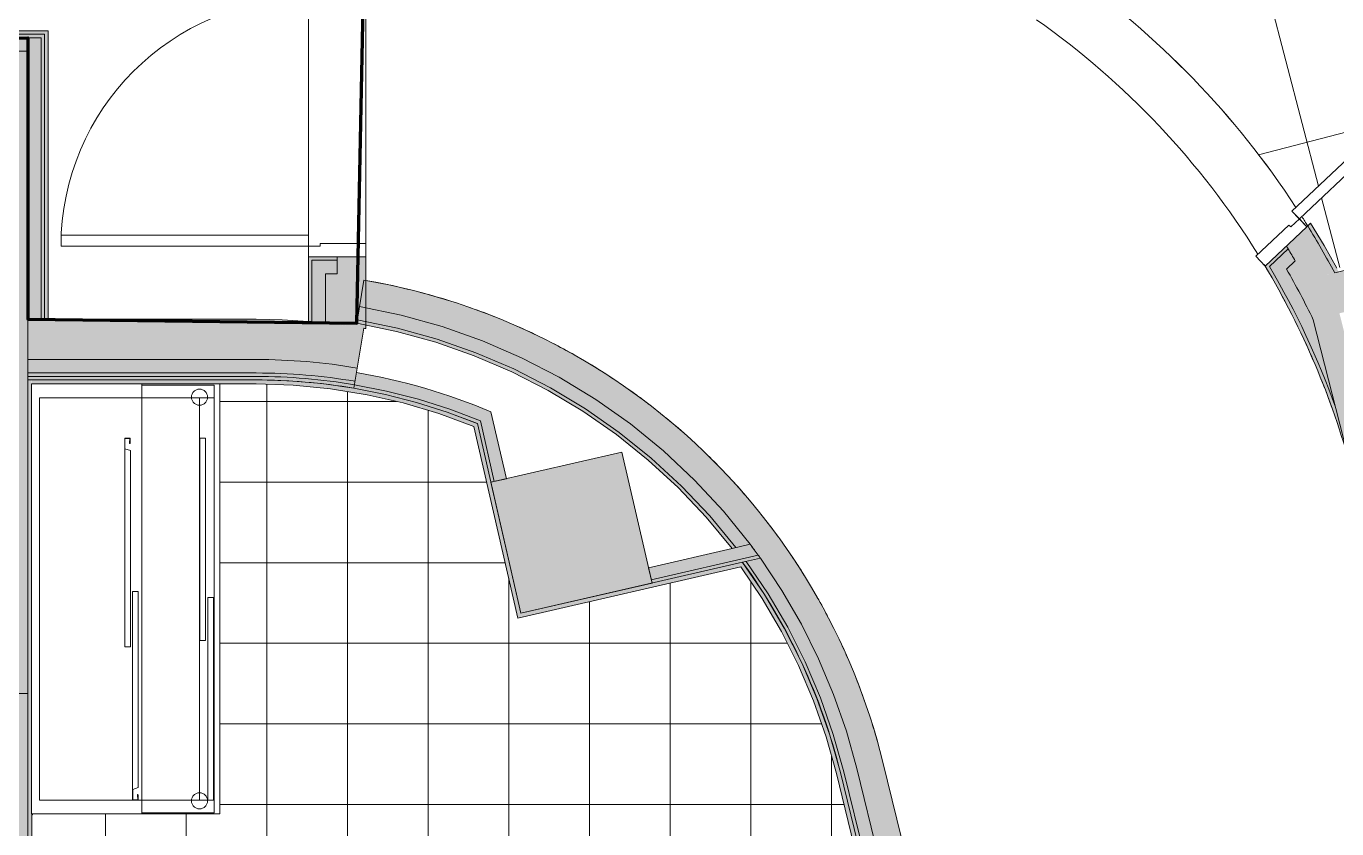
# Model space of a CAD drawing. Header units: metres. Extents: x -227.9 to -141.2, y 39.1 to 90.3.
# Drawn here: x -161.395 to -156.521, y 60.81 to 63.796 of the extents above; entities that cross this region are included whole.
import ezdxf

# ---------------------------------------------------------------- set-up
doc = ezdxf.new("R2010")
doc.units = ezdxf.units.M
doc.linetypes.add('DASHEDX2', pattern=[38.1, 25.4, -12.7])
for name, color, linetype, lineweight in [('A-DOOR', 7, 'Continuous', 5), ('A-FLOR', 7, 'Continuous', 5), ('A-FLOR-PATT', 7, 'Continuous', 5), ('A-WALL', 7, 'Continuous', 5), ('A-WALL-PATT', 7, 'Continuous', 13), ('I-WALL', 7, 'Continuous', 5), ('Q-SPCQ', 7, 'Continuous', 5), ('Q-SPCQ-HDLN', 7, 'DASHEDX2', 5)]:
    doc.layers.add(name, color=color, linetype=linetype, lineweight=lineweight)
doc.layers.add('Chambre', color=40, linetype='Continuous')
doc.layers.add('S-COLS', color=8, linetype='Continuous', lineweight=9, true_color=0x7f7f7f)

msp = doc.modelspace()

# ---------------------------------------------------------------- hatches: boundary and pattern name
at = {"layer": 'A-WALL-PATT', "lineweight": 5, "true_color": 0xaaaaaa}
msp.add_hatch(color=253, dxfattribs=at).paths.add_polyline_path([(-161.6391, 61.3135), (-161.3891, 61.3135), (-161.3891, 63.7035), (-161.6391, 63.7035), (-161.6391, 61.7134)])
at = {"layer": 'I-WALL', "true_color": 0xaaaaaa}
h = msp.add_hatch(color=253, dxfattribs=at)
h.paths.add_polyline_path([(-156.6084, 62.704), (-156.6451, 62.8487), (-156.5288, 62.8782), (-156.5778, 62.9666), (-156.63, 63.0529), (-156.7086, 62.9787), (-156.6757, 62.9232), (-156.7082, 62.8925), (-156.6495, 62.785)])
h.paths.add_polyline_path([(-157.6009, 63.9241), (-157.5217, 63.9988), (-157.675, 64.0997), (-157.8492, 64.1999), (-157.9087, 64.2309), (-157.9959, 64.2736), (-158.0843, 64.3136), (-158.2591, 64.3835), (-158.4377, 64.443), (-158.6195, 64.4919), (-158.8038, 64.5302), (-158.99, 64.5575), (-159.1775, 64.574), (-159.3657, 64.5788), (-159.3656, 64.4294), (-159.1684, 64.4231), (-158.9719, 64.4042), (-158.7772, 64.3727), (-158.5823, 64.3279), (-158.3957, 64.2723), (-158.2106, 64.2039), (-158.0303, 64.1238), (-157.8555, 64.0322), (-157.687, 63.9295), (-157.6544, 63.9602), (-157.6064, 63.9279)])
h = msp.add_hatch(color=253, dxfattribs=at)
h.paths.add_polyline_path([(-156.5259, 62.3781), (-156.6084, 62.704), (-156.6567, 62.7991), (-156.7082, 62.8925), (-156.6757, 62.9232), (-156.7017, 62.9673), (-156.7714, 62.9016), (-156.6784, 62.7324), (-156.5965, 62.5577), (-156.5266, 62.3799)])
h.paths.add_polyline_path([(-157.6815, 63.8659), (-157.6119, 63.9316), (-157.6544, 63.9602), (-157.687, 63.9295), (-157.8555, 64.0322), (-158.032, 64.1245), (-158.2106, 64.2039), (-158.3957, 64.2723), (-158.5848, 64.3286), (-158.7772, 64.3727), (-158.9719, 64.4042), (-159.1684, 64.4231), (-159.3656, 64.4288), (-159.3656, 64.3794), (-159.187, 64.3742), (-158.9934, 64.3561), (-158.8324, 64.3321), (-158.6575, 64.2954), (-158.4852, 64.2484), (-158.3159, 64.1912), (-158.1504, 64.1242), (-157.9891, 64.0474), (-157.8326, 63.9612), (-157.76, 63.9154)])
h = msp.add_hatch(color=253, dxfattribs=at)
h.paths.add_polyline_path([(-160.1322, 62.6711), (-160.1322, 62.9382), (-160.2387, 62.9382), (-160.2387, 62.8752), (-160.2822, 62.8752), (-160.2822, 62.692), (-160.2268, 62.6853), (-160.1385, 62.6721), (-160.1354, 62.6716)])
h.paths.add_polyline_path([(-160.2387, 63.9382), (-160.1322, 63.9382), (-160.1322, 64.3915), (-160.2822, 64.3728), (-160.2822, 64.0012), (-160.2387, 64.0012), (-160.2387, 63.9512)])
h = msp.add_hatch(color=253, dxfattribs=at)
h.paths.add_polyline_path([(-156.4681, 62.1501), (-156.5266, 62.3799), (-156.5965, 62.5577), (-156.6784, 62.7324), (-156.7714, 62.9016), (-156.7017, 62.9673), (-156.7086, 62.9787), (-156.7879, 62.9039), (-156.7076, 62.7606), (-156.6353, 62.6131), (-156.5711, 62.4619), (-156.5153, 62.3074), (-156.4979, 62.2492)])
h.paths.add_polyline_path([(-157.6802, 63.8493), (-157.6009, 63.9241), (-157.6119, 63.9316), (-157.6815, 63.8659), (-157.8326, 63.9612), (-157.9891, 64.0474), (-158.1513, 64.1245), (-158.3159, 64.1912), (-158.4852, 64.2484), (-158.6575, 64.2954), (-158.8324, 64.3321), (-159.0091, 64.3584), (-159.187, 64.3742), (-159.3656, 64.3788), (-159.3656, 64.3664), (-159.1867, 64.3611), (-158.9934, 64.343), (-158.8316, 64.3188), (-158.6566, 64.2818), (-158.484, 64.2344), (-158.3146, 64.1769), (-158.149, 64.1093), (-157.9876, 64.032), (-157.8312, 63.9453), (-157.6917, 63.8566)])
h = msp.add_hatch(color=253, dxfattribs=at)
h.paths.add_polyline_path([(-160.3322, 62.6969), (-160.3322, 62.9252), (-160.2387, 62.9252), (-160.2387, 62.9382), (-160.3452, 62.9382), (-160.3452, 62.698), (-160.3387, 62.6975)])
h.paths.add_polyline_path([(-160.2387, 63.9382), (-160.2387, 63.9512), (-160.3322, 63.9512), (-160.3322, 64.3665), (-160.3452, 64.3649), (-160.3452, 63.9382), (-160.3014, 63.9382)])
h = msp.add_hatch(color=253, dxfattribs=at)
h.paths.add_polyline_path([(-160.2822, 62.692), (-160.2822, 62.8752), (-160.2387, 62.8752), (-160.2387, 62.9252), (-160.3322, 62.9252), (-160.3322, 62.6969), (-160.3072, 62.6946)])
h.paths.add_polyline_path([(-160.3322, 63.9512), (-160.2387, 63.9512), (-160.2387, 64.0012), (-160.2822, 64.0012), (-160.2822, 64.3728), (-160.3322, 64.3665)])
h = msp.add_hatch(color=253, dxfattribs=at)
h.paths.add_polyline_path([(-156.5288, 62.8782), (-156.5139, 62.882), (-156.5266, 62.9053), (-156.5685, 62.9805), (-156.6183, 63.0639), (-156.6292, 63.0529), (-156.5778, 62.9666)])
h.paths.add_polyline_path([(-157.5217, 63.9988), (-157.5106, 64.0093), (-157.663, 64.1099), (-157.8387, 64.2113), (-157.8337, 64.1916), (-157.675, 64.0997)])
h = msp.add_hatch(color=253, dxfattribs=at)
h.paths.add_polyline_path([(-161.3261, 63.7665), (-161.3261, 63.7795), (-162.1855, 63.7795), (-162.1855, 63.7665), (-161.3391, 63.7665)])
h.paths.add_polyline_path([(-162.6937, 63.7665), (-162.2855, 63.7665), (-162.2855, 63.7795), (-166.0391, 63.7795), (-166.0391, 63.7665), (-165.9828, 63.7665)])
h = msp.add_hatch(color=253, dxfattribs=at)
h.paths.add_polyline_path([(-162.2855, 63.7535), (-162.2855, 63.7665), (-166.0391, 63.7665), (-166.0391, 63.7535), (-162.6937, 63.7535)])
h.paths.add_polyline_path([(-161.3391, 63.7535), (-161.3391, 63.7665), (-162.1855, 63.7665), (-162.1855, 63.7535), (-161.3891, 63.7535)])
h = msp.add_hatch(color=253, dxfattribs=at)
h.paths.add_polyline_path([(-162.2855, 63.7035), (-162.2855, 63.7535), (-166.0391, 63.7535), (-166.0391, 63.7035), (-162.6937, 63.7035)])
h.paths.add_polyline_path([(-161.8714, 63.7035), (-161.3891, 63.7035), (-161.3891, 63.7535), (-162.1855, 63.7535), (-162.1855, 63.7035)])
for points in [[(-161.3391, 62.7059), (-161.3391, 63.7535), (-161.3891, 63.7535), (-161.3891, 62.7059)], [(-161.3391, 62.7059), (-161.3261, 62.7059), (-161.3261, 63.7665), (-161.3391, 63.7665), (-161.3391, 62.785)], [(-161.3261, 62.7059), (-161.3131, 62.7059), (-161.3131, 63.7795), (-161.3261, 63.7795), (-161.3261, 62.785)], [(-156.6083, 62.7033), (-153.2075, 63.5649), (-153.2443, 63.7103), (-156.6451, 62.8487), (-156.6084, 62.704)], [(-158.3059, 61.0339), (-158.2088, 61.0577), (-158.2565, 61.2253), (-158.3163, 61.389), (-158.3877, 61.548), (-158.4782, 61.7134), (-158.5642, 61.8482), (-158.6683, 61.988), (-158.7823, 62.1198), (-158.9128, 62.2492), (-159.0374, 62.3569), (-159.1772, 62.4609), (-159.3242, 62.5546), (-159.4775, 62.6373), (-159.6365, 62.7087), (-159.8002, 62.7683), (-159.9679, 62.816), (-160.1385, 62.8513), (-160.1552, 62.7527), (-160, 62.7209), (-159.8475, 62.6785), (-159.6981, 62.6256), (-159.5528, 62.5627), (-159.4046, 62.4852), (-159.2769, 62.4075), (-159.1476, 62.3161), (-159.0249, 62.2159), (-158.9094, 62.1076), (-158.7933, 61.9813), (-158.687, 61.8483), (-158.6641, 61.8166), (-158.5823, 61.6928), (-158.5122, 61.5714), (-158.4481, 61.4421), (-158.3922, 61.3091), (-158.3447, 61.1729)], [(-160.5395, 62.5559), (-160.5395, 62.7059), (-161.3891, 62.7059), (-161.3891, 62.5559), (-160.638, 62.5559)], [(-160.1636, 62.5242), (-160.1385, 62.6721), (-160.2387, 62.6869), (-160.3072, 62.6946), (-160.3453, 62.698), (-160.4423, 62.7039), (-160.5395, 62.7059), (-160.5395, 62.5559), (-160.4137, 62.5523), (-160.2882, 62.5418), (-160.2268, 62.5331)], [(-161.3891, 62.5059), (-160.5395, 62.5059), (-160.5395, 62.5559), (-161.3891, 62.5559)], [(-160.1719, 62.4749), (-160.1636, 62.5242), (-160.2882, 62.5418), (-160.4137, 62.5523), (-160.5395, 62.5559), (-160.5395, 62.5059), (-160.4165, 62.5024), (-160.2938, 62.4921), (-160.2268, 62.4827)], [(-161.0491, 62.4929), (-160.5395, 62.4929), (-160.5395, 62.5059), (-161.3891, 62.5059), (-161.3891, 62.4929)], [(-161.3891, 62.4799), (-160.5395, 62.4799), (-160.5395, 62.4929), (-161.3891, 62.4929)], [(-161.0491, 62.4649), (-160.5395, 62.4649), (-160.5395, 62.4799), (-161.3741, 62.4799), (-161.3741, 62.4649)], [(-160.1741, 62.4621), (-160.1719, 62.4749), (-160.2938, 62.4921), (-160.4165, 62.5024), (-160.5395, 62.5059), (-160.5395, 62.4929), (-160.4172, 62.4894), (-160.2952, 62.4792), (-160.2268, 62.4696)], [(-160.1763, 62.4493), (-160.1741, 62.4621), (-160.2952, 62.4792), (-160.4172, 62.4894), (-160.5395, 62.4929), (-160.5395, 62.4799), (-160.4179, 62.4765), (-160.2967, 62.4663), (-160.2268, 62.4564)], [(-159.7129, 62.3004), (-159.717, 62.3183), (-159.8289, 62.3605), (-159.943, 62.3964), (-160.0589, 62.4261), (-160.1762, 62.4493), (-160.2967, 62.4663), (-160.4179, 62.4765), (-160.5395, 62.4799), (-160.5395, 62.4649), (-160.4013, 62.4604), (-160.2636, 62.4472), (-160.1271, 62.4251), (-159.9923, 62.3944), (-159.8597, 62.355), (-159.7214, 62.3039)], [(-159.6535, 62.3054), (-159.6663, 62.3611), (-159.7879, 62.4086), (-159.9121, 62.4489), (-160.0384, 62.4819), (-160.1664, 62.5075), (-160.1741, 62.4621), (-160.0544, 62.4384), (-159.9362, 62.408), (-159.8157, 62.3695), (-159.6796, 62.3167)], [(-159.7023, 62.3122), (-159.7059, 62.3278), (-159.8199, 62.3711), (-159.9362, 62.408), (-160.0544, 62.4384), (-160.1741, 62.4621), (-160.1763, 62.4493), (-160.0589, 62.4261), (-159.943, 62.3964), (-159.8157, 62.3555), (-159.7097, 62.3153)], [(-159.566, 61.594), (-159.5514, 61.5973), (-159.7129, 62.3004), (-159.7299, 62.3073), (-159.5934, 61.7134)], [(-159.6667, 62.0992), (-159.654, 62.1021), (-159.7023, 62.3122), (-159.717, 62.3183), (-159.7011, 62.2492)], [(-159.654, 62.1021), (-159.6092, 62.1124), (-159.6535, 62.3054), (-159.7059, 62.3277), (-159.6878, 62.2492)], [(-159.0703, 61.7366), (-158.6723, 61.828), (-158.702, 61.8684), (-159.0806, 61.7814)], [(-159.5514, 61.5973), (-158.737, 61.7844), (-158.7466, 61.7976), (-159.5547, 61.6119)], [(-159.0674, 61.7239), (-158.6641, 61.8166), (-158.6723, 61.828), (-159.0703, 61.7366)], [(-158.3817, 61.0153), (-158.3671, 61.0188), (-158.4062, 61.1581), (-158.4541, 61.2946), (-158.5108, 61.4277), (-158.5823, 61.5675), (-158.6494, 61.6816), (-158.7307, 61.8013), (-158.7466, 61.7976), (-158.737, 61.7844), (-158.6577, 61.6666), (-158.5823, 61.5364), (-158.5223, 61.4169), (-158.4669, 61.2861), (-158.42, 61.1521)]]:
    msp.add_hatch(color=253, dxfattribs=at).paths.add_polyline_path(points)
h = msp.add_hatch(color=253, dxfattribs=at)
h.paths.add_polyline_path([(-158.3545, 61.0219), (-158.3059, 61.0339), (-158.3464, 61.1776), (-158.3922, 61.3091), (-158.4481, 61.4421), (-158.5122, 61.5714), (-158.5843, 61.6964), (-158.6641, 61.8166), (-158.7169, 61.8044), (-158.636, 61.6846), (-158.5628, 61.5599), (-158.4979, 61.4307), (-158.4414, 61.2976), (-158.3935, 61.1612)])
h.paths.add_polyline_path([(-158.7555, 61.8561), (-158.702, 61.8684), (-158.8016, 61.9916), (-158.9094, 62.1076), (-159.0249, 62.2159), (-159.1476, 62.3161), (-159.2769, 62.4075), (-159.4122, 62.4898), (-159.5528, 62.5627), (-159.6981, 62.6256), (-159.8475, 62.6785), (-160, 62.7209), (-160.1552, 62.7527), (-160.1636, 62.7034), (-160.0137, 62.6728), (-159.8664, 62.632), (-159.7221, 62.5813), (-159.5741, 62.5171), (-159.4456, 62.4512), (-159.3145, 62.3724), (-159.1892, 62.2848), (-159.0701, 62.189), (-158.9578, 62.0852), (-158.8527, 61.9741)])
h = msp.add_hatch(color=253, dxfattribs=at)
h.paths.add_polyline_path([(-153.9241, 52.3136), (-153.8931, 52.3174), (-153.8941, 52.3212)])
h.paths.add_polyline_path([(-154.2187, 53.2705), (-154.1396, 53.2906), (-154.1551, 53.3516), (-154.1372, 53.3562), (-154.4598, 54.6296), (-154.4777, 54.6251), (-154.4932, 54.6862), (-154.5722, 54.6662), (-154.2288, 53.3106)])
h.paths.add_polyline_path([(-154.8178, 55.6355), (-154.7388, 55.6555), (-154.7542, 55.7166), (-154.7363, 55.7212), (-155.206, 57.5751), (-155.3029, 57.5505), (-155.0001, 56.3552)])
h.paths.add_polyline_path([(-155.5485, 58.5199), (-155.4515, 58.5444), (-156.0288, 60.8231), (-156.0467, 60.8185), (-156.0622, 60.8796), (-156.1412, 60.8596), (-155.8145, 59.5701)])
h.paths.add_polyline_path([(-156.3868, 61.829), (-156.3078, 61.849), (-156.3232, 61.9101), (-156.3053, 61.9146), (-156.5113, 62.7279), (-156.6083, 62.7033), (-156.4681, 62.1501)])
h = msp.add_hatch(color=253, dxfattribs=at)
h.paths.add_polyline_path([(-158.3671, 61.0188), (-158.3545, 61.0219), (-158.3992, 61.1776), (-158.4414, 61.2976), (-158.4979, 61.4307), (-158.5628, 61.5599), (-158.636, 61.6846), (-158.7169, 61.8044), (-158.7307, 61.8012), (-158.6494, 61.6816), (-158.576, 61.5569), (-158.5108, 61.4277), (-158.4541, 61.2946), (-158.4062, 61.1581)])
h.paths.add_polyline_path([(-158.7694, 61.8529), (-158.7555, 61.8561), (-158.8595, 61.9813), (-158.9578, 62.0852), (-159.0701, 62.189), (-159.1892, 62.2848), (-159.3145, 62.3724), (-159.4456, 62.4512), (-159.5816, 62.521), (-159.7221, 62.5813), (-159.8664, 62.632), (-160.0137, 62.6728), (-160.1636, 62.7034), (-160.1657, 62.6906), (-160.0173, 62.6602), (-159.8713, 62.6199), (-159.7284, 62.5698), (-159.5891, 62.5101), (-159.4543, 62.4412), (-159.3244, 62.3632), (-159.2, 62.2767), (-159.0819, 62.1819), (-158.9704, 62.0794), (-158.8661, 61.9696)])
h = msp.add_hatch(color=253, dxfattribs=at)
h.paths.add_polyline_path([(-161.3891, 58.7753), (-161.3741, 58.7753), (-161.3741, 58.8203), (-161.3891, 58.8203)])
h.paths.add_polyline_path([(-161.3816, 59.9203), (-161.3741, 59.9203), (-161.3751, 62.4799), (-161.3891, 62.4799), (-161.3891, 59.9203)])
h = msp.add_hatch(color=253, dxfattribs=at)
h.paths.add_polyline_path([(-161.5391, 58.7603), (-161.3891, 58.7603), (-161.3891, 58.8203), (-161.5391, 58.8203)])
h.paths.add_polyline_path([(-161.3891, 59.9203), (-161.3891, 61.3135), (-161.5391, 61.3135), (-161.5391, 59.9203), (-161.4641, 59.9203)])
h = msp.add_hatch(color=253, dxfattribs=at)
h.paths.add_polyline_path([(-157.6233, 57.9291), (-157.6088, 57.9326), (-157.8889, 59.0725), (-157.9034, 59.069), (-157.76, 58.4851)])
h.paths.add_polyline_path([(-158.1635, 60.1275), (-158.149, 60.1311), (-158.3671, 61.0188), (-158.3817, 61.0153), (-158.1711, 60.1584)])
h = msp.add_hatch(color=253, dxfattribs=at)
h.paths.add_polyline_path([(-156.9038, 55.0634), (-156.8912, 55.0666), (-156.9518, 55.3135), (-156.9652, 55.3135), (-156.9377, 55.2015)])
h.paths.add_polyline_path([(-156.9887, 55.4635), (-157.3365, 56.8792), (-157.3492, 56.8761), (-157.0021, 55.4635)])
h.paths.add_polyline_path([(-157.3632, 56.9334), (-157.3506, 56.9365), (-157.5782, 57.8628), (-157.5909, 57.8597), (-157.4845, 57.4269)])
h.paths.add_polyline_path([(-157.6049, 57.917), (-157.5923, 57.9201), (-157.8839, 59.1067), (-157.8174, 59.1231), (-157.8205, 59.1357), (-157.8996, 59.1162), (-157.6088, 57.9326)])
h.paths.add_polyline_path([(-158.1382, 60.0874), (-158.0591, 60.1068), (-158.0622, 60.1194), (-158.1287, 60.1031), (-158.3545, 61.0219), (-158.3671, 61.0188), (-158.1428, 60.1059)])
h = msp.add_hatch(color=253, dxfattribs=at)
h.paths.add_polyline_path([(-156.8912, 55.0666), (-156.8427, 55.0787), (-156.9003, 55.3135), (-156.9518, 55.3135), (-156.9377, 55.256)])
h.paths.add_polyline_path([(-156.9887, 55.4635), (-156.9372, 55.4635), (-157.2882, 56.8911), (-157.3365, 56.8792), (-157.0761, 55.8194)])
h.paths.add_polyline_path([(-157.3506, 56.9365), (-157.3021, 56.9484), (-157.5297, 57.8748), (-157.5782, 57.8628), (-157.4711, 57.4269)])
h.paths.add_polyline_path([(-157.5923, 57.9201), (-157.5438, 57.9321), (-157.8234, 59.0701), (-157.8054, 59.0745), (-157.8174, 59.1231), (-157.8839, 59.1067), (-157.7344, 58.4985)])
h.paths.add_polyline_path([(-158.1287, 60.1031), (-158.0622, 60.1194), (-158.0741, 60.168), (-158.0921, 60.1636), (-158.3059, 61.0339), (-158.3545, 61.0219), (-158.1294, 60.1059)])
h = msp.add_hatch(color=253, dxfattribs=at)
h.paths.add_polyline_path([(-156.8427, 55.0787), (-156.7456, 55.1029), (-157.7413, 59.1551), (-157.8205, 59.1357), (-157.8054, 59.0745), (-157.8234, 59.0701), (-156.893, 55.2836)])
h.paths.add_polyline_path([(-158.0591, 60.1068), (-157.9799, 60.1263), (-158.2088, 61.0577), (-158.3059, 61.0339), (-158.0921, 60.1636), (-158.0741, 60.168), (-158.0622, 60.1194)])
at = {"layer": 'S-COLS', "lineweight": 5, "true_color": 0x808080}
msp.add_hatch(color=8, dxfattribs=at).paths.add_polyline_path([(-159.5547, 61.6119), (-159.0674, 61.7239), (-159.1794, 62.2112), (-159.6667, 62.0992), (-159.578, 61.7134)])

# ---------------------------------------------------------------- linework, layer by layer
at = {"layer": 'A-DOOR'}
for p, q in [((-155.8006, 63.9456), (-156.6879, 63.1083)), ((-156.6604, 63.0792), (-155.7732, 63.9165)), ((-156.6879, 63.1083), (-156.6604, 63.0792)), ((-161.2652, 63.0182), (-160.3452, 63.0182)), ((-161.2652, 62.9782), (-161.2652, 63.0182)), ((-160.3452, 63.0182), (-160.3452, 62.9782)), ((-160.3452, 62.9782), (-161.2652, 62.9782))]:
    msp.add_line(p, q, dxfattribs=at)
at = {"layer": 'A-DOOR', "color": 9, "true_color": 0xc0c0c0}
for p, q in [((-156.6604, 63.0792), (-156.6923, 63.0491)), ((-156.633, 63.0501), (-156.6604, 63.0792)), ((-156.6992, 63.0563), (-156.8222, 62.9402)), ((-156.7879, 62.9039), (-156.633, 63.0501)), ((-156.6923, 63.0491), (-156.6992, 63.0563)), ((-160.3452, 62.9782), (-160.3014, 62.9782)), ((-160.3452, 62.9382), (-160.3452, 62.9782)), ((-160.3014, 62.9882), (-160.1322, 62.9882)), ((-160.3014, 62.9782), (-160.3014, 62.9882)), ((-160.1322, 62.9882), (-160.1322, 62.9382)), ((-160.1322, 62.9382), (-160.3452, 62.9382)), ((-156.8222, 62.9402), (-156.7879, 62.9039))]:
    msp.add_line(p, q, dxfattribs=at)
at = {"layer": 'A-DOOR', "lineweight": 9}
for p, q in [((-156.6879, 63.1083), (-156.633, 63.0501)), ((-160.3452, 63.0182), (-160.3452, 62.9382))]:
    msp.add_line(p, q, dxfattribs=at)
at = {"layer": 'A-DOOR'}
msp.add_arc((-160.3452, 62.9782), 0.92, 90, 180, dxfattribs=at)
at = {"layer": 'A-FLOR'}
for centre, radius, start, end in [((-159.3639, 61.3664), 3.213, 33.1208, 55.0191), ((-159.3639, 61.3664), 3, 31.8017, 54.8838), ((-159.3639, 61.3664), 3.213, 31.6684, 32.3958), ((-159.3639, 61.3664), 3, 30.037, 30.954), ((-160.5395, 60.485), 2.4, 76.338, 80.2305), ((-160.5395, 60.485), 2.4, 72.3637, 75.2473), ((-159.3639, 61.3664), 3, 26.6328, 28.6585), ((-160.5395, 60.485), 2.4, 68.386, 70.8698), ((-160.5395, 60.485), 2.4, 64.4031, 66.759), ((-159.3639, 61.3664), 3, 23.1861, 25.2625), ((-160.5395, 60.485), 2.4, 60.412, 62.7207), ((-160.5395, 60.485), 2.4, 56.4072, 58.7125), ((-159.3639, 61.3664), 3, 19.6117, 21.882), ((-160.5395, 60.485), 2.4, 53.8993, 54.7196), ((-160.5395, 60.485), 2.4, 52.5498, 53.8993), ((-160.5395, 60.485), 2.4, 48.4171, 50.5349), ((-160.5395, 60.485), 2.4, 44.2842, 46.4033), ((-160.5395, 60.485), 2.4, 40.1511, 42.2718), ((-160.5395, 60.485), 2.4, 36.0178, 38.1404), ((-160.5395, 60.485), 2.4, 31.8843, 34.0089), ((-160.5395, 60.485), 2.4, 27.7505, 29.8775), ((-160.5395, 60.485), 2.4, 23.6164, 25.746), ((-160.5395, 60.485), 2.4, 19.4819, 21.6146), ((-160.5395, 60.485), 2.4, 15.347, 17.4832)]:
    msp.add_arc(centre, radius, start, end, dxfattribs=at)
at = {"layer": 'A-FLOR-PATT', "color": 7, "linetype": 'Continuous', "true_color": 0xffffff}
for p, q in [((-156.589, 63.2016), (-157.0567, 64.9997)), ((-156.8122, 63.3173), (-156.3349, 63.4414)), ((-156.5102, 62.8984), (-156.5775, 63.1574))]:
    msp.add_line(p, q, dxfattribs=at)
at = {"layer": 'A-FLOR-PATT', "color": 9, "linetype": 'Continuous', "true_color": 0xc0c0c0}
for p, q in [((-160.5, 58.7753), (-160.5, 62.4635)), ((-160.2, 58.7753), (-160.2, 62.4369)), ((-160.6752, 62.4), (-160.0172, 62.4)), ((-159.9, 60.2212), (-159.9, 62.3668)), ((-160.6753, 62.1), (-159.6823, 62.1)), ((-160.6754, 61.8), (-159.6133, 61.8)), ((-159.6, 55.4636), (-159.6, 61.7419)), ((-159, 59.8344), (-159, 61.724)), ((-158.7, 59.9081), (-158.7, 61.7294)), ((-159.3, 55.4636), (-159.3, 61.6551)), ((-160.6755, 61.5), (-158.5646, 61.5)), ((-160.6756, 61.2), (-158.437, 61.2)), ((-158.4, 60.4454), (-158.4, 61.0799)), ((-160.6757, 60.9), (-158.3539, 60.9)), ((-161.1, 60.7441), (-161.1, 60.8649)), ((-160.8, 58.7753), (-160.8, 60.8649))]:
    msp.add_line(p, q, dxfattribs=at)
at = {"layer": 'A-WALL'}
for p, q in [((-162.1855, 63.7665), (-161.3261, 63.7665)), ((-162.1855, 63.7535), (-161.3391, 63.7535)), ((-161.3391, 63.7535), (-161.3391, 62.7059)), ((-161.3261, 63.7665), (-161.3261, 62.7059)), ((-156.7017, 62.9673), (-156.7714, 62.9016)), ((-160.3322, 62.9252), (-160.3322, 62.6969)), ((-160.2387, 62.9252), (-160.3322, 62.9252)), ((-160.2387, 62.8752), (-160.2387, 62.9382)), ((-156.6757, 62.9232), (-156.7082, 62.8925)), ((-160.2822, 62.8752), (-160.2822, 62.692)), ((-160.2387, 62.8752), (-160.2822, 62.8752)), ((-160, 62.7209), (-160.1552, 62.7527)), ((-159.8475, 62.6785), (-160, 62.7209)), ((-161.3891, 62.7059), (-161.3131, 62.7059)), ((-160.0137, 62.6728), (-160.1636, 62.7034)), ((-159.8664, 62.632), (-160.0137, 62.6728)), ((-159.6981, 62.6256), (-159.8475, 62.6785)), ((-156.4681, 62.1501), (-156.6084, 62.704)), ((-159.7221, 62.5813), (-159.8664, 62.632)), ((-159.5528, 62.5627), (-159.6981, 62.6256)), ((-159.5816, 62.521), (-159.7221, 62.5813)), ((-160.5395, 62.5559), (-161.3891, 62.5559)), ((-159.4122, 62.4898), (-159.5528, 62.5627)), ((-160.5395, 62.5059), (-161.3891, 62.5059)), ((-160.5395, 62.4929), (-161.3891, 62.4929)), ((-159.4456, 62.4512), (-159.5816, 62.521)), ((-159.2769, 62.4075), (-159.4122, 62.4898)), ((-160.1763, 62.4493), (-160.0589, 62.4261)), ((-160.0589, 62.4261), (-160.1762, 62.4493)), ((-160.0544, 62.4384), (-160.1741, 62.4621)), ((-159.9362, 62.408), (-160.0544, 62.4384)), ((-159.3145, 62.3724), (-159.4456, 62.4512)), ((-159.943, 62.3964), (-160.0589, 62.4261)), ((-160.0589, 62.4261), (-159.943, 62.3964)), ((-159.8289, 62.3605), (-159.943, 62.3964)), ((-159.943, 62.3964), (-159.829, 62.3605)), ((-159.8199, 62.3711), (-159.9362, 62.408)), ((-159.1476, 62.3161), (-159.2769, 62.4075)), ((-159.829, 62.3605), (-159.7171, 62.3183)), ((-159.717, 62.3183), (-159.8289, 62.3605)), ((-159.7059, 62.3278), (-159.8199, 62.3711)), ((-159.1892, 62.2848), (-159.3145, 62.3724)), ((-159.7059, 62.3277), (-159.654, 62.1021)), ((-159.0701, 62.189), (-159.1892, 62.2848)), ((-159.0249, 62.2159), (-159.1476, 62.3161)), ((-158.9578, 62.0852), (-159.0701, 62.189)), ((-158.9094, 62.1076), (-159.0249, 62.2159)), ((-158.8016, 61.9916), (-158.9094, 62.1076)), ((-158.8527, 61.9741), (-158.9578, 62.0852)), ((-158.702, 61.8684), (-158.8016, 61.9916)), ((-158.7555, 61.8561), (-158.8527, 61.9741)), ((-158.702, 61.8684), (-158.7694, 61.8529)), ((-158.6723, 61.828), (-159.0703, 61.7366)), ((-158.6641, 61.8166), (-158.7307, 61.8013)), ((-158.7307, 61.8012), (-158.6494, 61.6816)), ((-158.636, 61.6846), (-158.7169, 61.8044)), ((-158.5843, 61.6964), (-158.6641, 61.8166)), ((-158.6494, 61.6816), (-158.576, 61.5569)), ((-158.5628, 61.5599), (-158.636, 61.6846)), ((-158.5122, 61.5714), (-158.5843, 61.6964)), ((-158.576, 61.5569), (-158.5108, 61.4277)), ((-158.4979, 61.4307), (-158.5628, 61.5599)), ((-158.4481, 61.4421), (-158.5122, 61.5714)), ((-158.5108, 61.4277), (-158.4541, 61.2946)), ((-158.4414, 61.2976), (-158.4979, 61.4307)), ((-158.3922, 61.3091), (-158.4481, 61.4421)), ((-161.3891, 59.9203), (-161.3891, 61.3135)), ((-158.3447, 61.1729), (-158.3922, 61.3091)), ((-158.4541, 61.2946), (-158.4062, 61.1581)), ((-158.3935, 61.1612), (-158.4414, 61.2976)), ((-158.3059, 61.0339), (-158.3447, 61.1729)), ((-158.4062, 61.1581), (-158.3671, 61.0188)), ((-158.3545, 61.0219), (-158.3935, 61.1612)), ((-158.3671, 61.0188), (-158.149, 60.1311)), ((-158.3545, 61.0219), (-158.1287, 60.1031)), ((-158.3059, 61.0339), (-158.0921, 60.1636))]:
    msp.add_line(p, q, dxfattribs=at)
at = {"layer": 'A-WALL', "lineweight": 15}
for p, q in [((-161.3891, 63.7035), (-161.6391, 63.7035)), ((-161.3891, 61.3135), (-161.3891, 63.7035)), ((-161.6391, 61.3135), (-161.3891, 61.3135))]:
    msp.add_line(p, q, dxfattribs=at)
at = {"layer": 'A-WALL'}
for centre, radius, start, end in [((-159.3639, 61.3664), 3.213, 28.0686, 31.6721), ((-159.3639, 61.3664), 3.213, 28.0689, 31.6721), ((-159.3705, 61.3624), 3.1141, 31.021, 31.2657), ((-159.3643, 61.3662), 3.1069, 30.0751, 31.0207), ((-159.3639, 61.3664), 3.013, 19.6201, 30.632), ((-159.3639, 61.3664), 3.063, 25.8929, 29.8831), ((-160.5397, 60.3035), 2.4024, 85.0471, 85.3582), ((-160.5395, 60.3059), 2.4, 85.0462, 85.3577), ((-160.5394, 60.3067), 2.3991, 83.8466, 85.0467), ((-160.5395, 60.3059), 2.4, 83.8469, 85.0462), ((-160.5395, 60.3059), 2.25, 80.3817, 90), ((-160.5395, 60.3059), 2.2, 80.3817, 90), ((-160.5395, 60.3059), 2.187, 80.3817, 90), ((-160.5549, 60.4737), 2.3191, 35.7287, 36.9677), ((-160.5395, 60.485), 2.237, 13.805, 36.0423), ((-160.5688, 60.4639), 2.3362, 35.3813, 35.7261)]:
    msp.add_arc(centre, radius, start, end, dxfattribs=at)
for points in [[(-158.6723, 61.828), (-158.6772, 61.8348), (-158.687, 61.8483), (-158.697, 61.8617), (-158.702, 61.8684)], [(-158.6641, 61.8166), (-158.6655, 61.8185), (-158.6682, 61.8223), (-158.6709, 61.8261), (-158.6723, 61.828)]]:
    msp.add_open_spline(points, degree=3, dxfattribs=at)
at = {"layer": 'Chambre', "lineweight": 120}
msp.add_lwpolyline([(-163.6616, 68.8519), (-166.6779, 68.8559), (-167.212, 68.8), (-167.7273, 68.4619), (-168.0044, 68.0458), (-168.1191, 67.4836), (-168.1151, 63.6316), (-168.1834, 62.8538), (-168.449, 62.1341), (-168.6898, 61.6404), (-168.9061, 61.2645), (-168.9144, 58.7603), (-166.1151, 58.7603), (-166.1151, 63.6795), (-161.3891, 63.7535), (-161.3891, 62.7059), (-160.1657, 62.6906), (-160.1322, 64.3658), (-161.1867, 67.9425), (-161.3907, 67.8889), (-161.4635, 68.1622), (-163.6558, 68.1622), (-163.6616, 68.8519)], dxfattribs=at)
at = {"layer": 'I-WALL'}
for p, q in [((-160.3452, 63.0182), (-160.3452, 63.8982)), ((-160.1322, 63.8882), (-160.1322, 62.9882))]:
    msp.add_line(p, q, dxfattribs=at)
at = {"layer": 'I-WALL', "lineweight": 13}
for p, q in [((-161.3131, 63.7795), (-162.1855, 63.7795)), ((-161.3131, 62.7059), (-161.3131, 63.7795)), ((-166.0391, 63.7035), (-161.3891, 63.7035)), ((-161.3891, 63.7035), (-161.3891, 62.4799)), ((-153.3054, 63.6948), (-156.5288, 62.8782)), ((-156.5288, 62.8782), (-153.3054, 63.6948)), ((-156.6183, 63.0639), (-156.633, 63.0501)), ((-156.5685, 62.9805), (-156.6183, 63.0639)), ((-156.5212, 62.8956), (-156.5685, 62.9805)), ((-160.3452, 62.9382), (-160.3452, 62.698)), ((-160.1322, 62.6711), (-160.1322, 62.9382)), ((-160.1385, 62.8513), (-160.1657, 62.6906)), ((-160.5395, 62.7059), (-161.3131, 62.7059)), ((-160.4423, 62.7039), (-160.5395, 62.7059)), ((-160.3453, 62.698), (-160.4423, 62.7039)), ((-160.1385, 62.6721), (-160.1763, 62.4493)), ((-160.1657, 62.6906), (-160.0173, 62.6602)), ((-160.1385, 62.6721), (-160.1354, 62.6716)), ((-160.1354, 62.6716), (-160.1322, 62.6711)), ((-160.0173, 62.6602), (-159.8713, 62.6199)), ((-159.8713, 62.6199), (-159.7283, 62.5698)), ((-159.7283, 62.5698), (-159.5891, 62.5101)), ((-161.3891, 62.4799), (-161.3891, 61.3135)), ((-160.5395, 62.4799), (-161.3891, 62.4799)), ((-160.4179, 62.4765), (-160.5395, 62.4799)), ((-159.5891, 62.5101), (-159.4542, 62.4412)), ((-160.9643, 62.4649), (-160.5395, 62.4649)), ((-160.5395, 62.4649), (-160.4013, 62.4604)), ((-160.2967, 62.4663), (-160.4179, 62.4765)), ((-160.4013, 62.4604), (-160.2636, 62.4472)), ((-160.1762, 62.4493), (-160.2967, 62.4663)), ((-160.2636, 62.4472), (-160.1271, 62.4251)), ((-159.4542, 62.4412), (-159.3243, 62.3632)), ((-160.1271, 62.4251), (-159.9923, 62.3944)), ((-159.9923, 62.3944), (-159.8597, 62.355)), ((-159.8597, 62.355), (-159.7299, 62.3073)), ((-159.6092, 62.1124), (-159.6663, 62.3611)), ((-159.3243, 62.3632), (-159.2, 62.2767)), ((-159.7299, 62.3073), (-159.566, 61.594)), ((-159.717, 62.3183), (-159.5547, 61.6119)), ((-159.2, 62.2767), (-159.0818, 62.1819)), ((-159.0818, 62.1819), (-158.9703, 62.0794)), ((-159.6667, 62.0992), (-159.6092, 62.1124)), ((-158.9703, 62.0794), (-158.866, 61.9695)), ((-158.866, 61.9695), (-158.7694, 61.8529)), ((-158.7694, 61.8529), (-159.0806, 61.7814)), ((-159.5547, 61.6119), (-158.7307, 61.8013)), ((-159.566, 61.594), (-158.737, 61.7844)), ((-159.0806, 61.7814), (-159.0674, 61.7239)), ((-158.737, 61.7844), (-158.6577, 61.6666)), ((-158.6577, 61.6666), (-158.586, 61.5439)), ((-158.586, 61.5439), (-158.5223, 61.4169)), ((-158.5223, 61.4169), (-158.4669, 61.2861)), ((-161.3891, 61.3135), (-161.6391, 61.3135)), ((-158.4669, 61.2861), (-158.42, 61.1521)), ((-158.42, 61.1521), (-158.3817, 61.0153)), ((-158.3817, 61.0153), (-158.1635, 60.1275)), ((-157.9799, 60.1263), (-158.2088, 61.0577)), ((-161.3741, 59.9203), (-161.3741, 60.8649))]:
    msp.add_line(p, q, dxfattribs=at)
at = {"layer": 'I-WALL'}
for radius, start, end in [(3.213, 33.1209, 55.0154), (3, 31.8025, 54.885), (3.213, 31.6721, 32.3965)]:
    msp.add_arc((-159.3639, 61.3664), radius, start, end, dxfattribs=at)
at = {"layer": 'I-WALL', "lineweight": 13}
for centre, radius, start, end in [((-159.3639, 61.3664), 3, 15.1436, 30.8305), ((-160.5395, 60.485), 2.4, 13.805, 80.3817), ((-160.5395, 60.3059), 2.174, 80.3817, 90), ((-160.5395, 60.3059), 2.233, 66.9811, 80.3817)]:
    msp.add_arc(centre, radius, start, end, dxfattribs=at)
at = {"layer": 'Q-SPCQ', "color": 9, "lineweight": 9, "true_color": 0xc0c0c0}
for p, q in [((-161.3751, 62.4649), (-160.9643, 62.4649)), ((-161.3751, 60.8649), (-161.3751, 62.4649)), ((-161.3751, 62.4649), (-160.9643, 62.4649)), ((-161.3751, 60.8649), (-161.3751, 62.4649)), ((-160.9643, 62.4649), (-160.9643, 60.8649)), ((-160.9643, 60.8649), (-160.9643, 62.4649)), ((-160.6751, 60.8649), (-160.6751, 62.4649)), ((-160.9643, 60.8649), (-161.3751, 60.8649)), ((-160.9643, 60.8649), (-161.3751, 60.8649)), ((-160.6913, 60.8649), (-160.9643, 60.8649)), ((-160.6751, 60.8649), (-160.6913, 60.8649))]:
    msp.add_line(p, q, dxfattribs=at)
msp.add_arc((-161.3751, 60.8649), 0.005, 288, 360, dxfattribs=at)
msp.add_arc((-161.3751, 60.8649), 0.005, 288, 360, dxfattribs=at)
at = {"layer": 'Q-SPCQ-HDLN', "color": 9, "lineweight": 9, "true_color": 0xc0c0c0}
for p, q in [((-160.6951, 62.4609), (-160.9643, 62.4609)), ((-160.6951, 60.8689), (-160.6951, 62.4609)), ((-161.3451, 62.4129), (-160.9643, 62.4129)), ((-161.3451, 60.9169), (-161.3451, 62.4129)), ((-160.9643, 62.4129), (-160.6951, 62.4129)), ((-160.7501, 62.4129), (-160.7501, 60.9169)), ((-161.0083, 62.2629), (-161.0283, 62.2629)), ((-161.0283, 62.2629), (-161.0283, 61.4869)), ((-161.0093, 62.2619), (-161.0273, 62.2619)), ((-161.0273, 62.2619), (-161.0273, 62.2241)), ((-161.0103, 62.2439), (-161.0103, 62.2529)), ((-161.0103, 62.2529), (-161.0093, 62.2529)), ((-161.0093, 62.2529), (-161.0093, 62.2619)), ((-161.0083, 62.2629), (-161.0083, 62.2439)), ((-160.7281, 62.2629), (-160.7491, 62.2629)), ((-160.7491, 62.2629), (-160.7491, 61.5099)), ((-160.7281, 62.2629), (-160.7281, 61.5099)), ((-161.0273, 62.2241), (-161.0073, 62.2169)), ((-161.0073, 62.2169), (-161.0073, 61.4869)), ((-160.9988, 61.6929), (-160.9778, 61.6929)), ((-160.9988, 60.9169), (-160.9988, 61.6929)), ((-160.9778, 61.6929), (-160.9778, 60.9629)), ((-160.6981, 61.6699), (-160.7191, 61.6699)), ((-160.7191, 60.9169), (-160.7191, 61.6699)), ((-160.6981, 60.9169), (-160.6981, 61.6699)), ((-160.7281, 61.5099), (-160.7491, 61.5099)), ((-161.0073, 61.4869), (-161.0283, 61.4869)), ((-160.9778, 60.9629), (-160.9978, 60.9556)), ((-160.9978, 60.9556), (-160.9978, 60.9179)), ((-160.9978, 60.9179), (-160.9798, 60.9179)), ((-160.9808, 60.9269), (-160.9808, 60.9359)), ((-160.9798, 60.9269), (-160.9808, 60.9269)), ((-160.9798, 60.9179), (-160.9798, 60.9269)), ((-160.9788, 60.9169), (-160.9788, 60.9359)), ((-160.9643, 60.9169), (-161.3451, 60.9169)), ((-160.9643, 60.9169), (-160.6951, 60.9169)), ((-160.9643, 60.8689), (-160.6951, 60.8689)), ((-160.7191, 60.9169), (-160.6981, 60.9169))]:
    msp.add_line(p, q, dxfattribs=at)
for centre in [(-160.7501, 62.4159), (-160.7501, 60.9139)]:
    msp.add_circle(centre, 0.03, dxfattribs=at)
for centre, start, end in [((-161.0093, 62.2439), 180, 360), ((-160.9798, 60.9359), 360, 180)]:
    msp.add_arc(centre, 0.001, start, end, dxfattribs=at)
at = {"layer": 'S-COLS', "lineweight": 15}
for p, q in [((-159.1794, 62.2112), (-159.6667, 62.0992)), ((-159.0674, 61.7239), (-159.1794, 62.2112)), ((-159.6667, 62.0992), (-159.5547, 61.6119)), ((-159.5547, 61.6119), (-159.0674, 61.7239))]:
    msp.add_line(p, q, dxfattribs=at)

doc.saveas('drawing.dxf')
